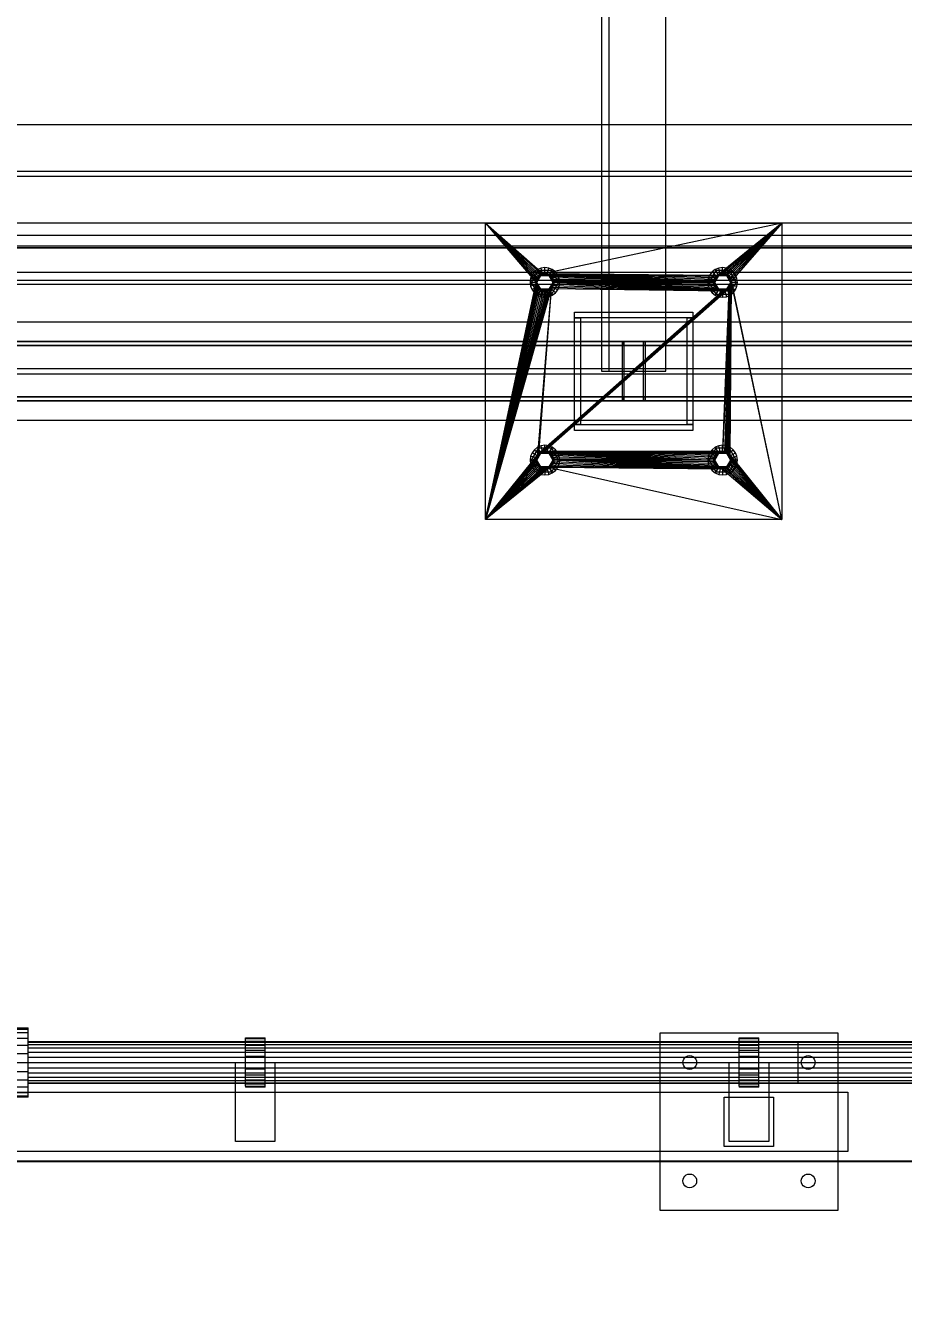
# Model space of a CAD drawing. Header units: millimetres. Extents: x -1970 to 34302, y -65268 to 6837.
# Drawn here: x 14087 to 14976, y -19700 to -18400 of the extents above; entities that cross this region are included whole.
import ezdxf

# ---------------------------------------------------------------- set-up
doc = ezdxf.new("R2010")
doc.units = ezdxf.units.MM
doc.layers.add('COTAS_O', color=1, linetype='Continuous', lineweight=0)
doc.layers.add('superior_mezcladora', color=7, linetype='Continuous', lineweight=0)
doc.dimstyles.new('R19_100', dxfattribs={"dimtxt": 250, "dimasz": 150, "dimexe": 150, "dimexo": 80, "dimgap": 100, "dimtad": 1, "dimtih": 1, "dimtoh": 1, "dimdsep": 46, "dimcen": 0.09, "dimadec": 0, "dimazin": 0, "dimtfac": 1, "dimtdec": 4, "dimtofl": 0, "dimtmove": 0, "dimatfit": 3, "dimfxl": 1, "dimtolj": 1, "dimtzin": 0, "dimarcsym": 0})

# ---------------------------------------------------------------- blocks, each defined once
blk = doc.blocks.new('*D28')
at = {"layer": 'COTAS_O', "color": 0, "lineweight": -2, "transparency": 16777216}
for p, q in [((10569.5, -18730), (10569.5, -19700)), ((16769.5, -18730), (16769.5, -19700)), ((10719.5, -19550), (16619.5, -19550))]:
    blk.add_line(p, q, dxfattribs=at)
at = {"layer": 'COTAS_O', "color": 0, "transparency": 16777216}
for points in [[(10719.5, -19525), (10719.5, -19575), (10569.5, -19550)], [(16619.5, -19525), (16619.5, -19575), (16769.5, -19550)]]:
    blk.add_solid(points, dxfattribs=at)
at = {"layer": 'Defpoints', "color": 0, "transparency": 16777216}
for p in [(10569.5, -18650), (16769.5, -18650), (16769.5, -19550)]:
    blk.add_point(p, dxfattribs=at)

msp = doc.modelspace()

# ---------------------------------------------------------------- linework, layer by layer
at = {"layer": 'superior_mezcladora'}
for p, q in [((14670.362, -17250), (14670.362, -18750)), ((14677.862, -18750), (14677.862, -17250)), ((14735.362, -18750), (14735.362, -17250)), ((10494.529, -18500), (16814.529, -18500)), ((10494.529, -18547.2), (16814.529, -18547.2)), ((16814.529, -18552.8), (10494.529, -18552.8)), ((16814.529, -18600), (10494.529, -18600)), ((14552.862, -18900), (14552.862, -18600)), ((14552.862, -18600), (14603.862, -18660)), ((14552.862, -18600), (14604.035, -18658.244)), ((14552.862, -18600), (14604.547, -18656.556)), ((14552.862, -18600), (14605.379, -18655)), ((14552.862, -18600), (14606.498, -18653.636)), ((14552.862, -18600), (14607.862, -18652.517)), ((14552.862, -18600), (14609.418, -18651.685)), ((14552.862, -18600), (14611.106, -18651.173)), ((14552.862, -18600), (14852.862, -18600)), ((14852.862, -18600), (14611.106, -18651.173)), ((14852.862, -18600), (14612.862, -18651)), ((14852.862, -18600), (14787.862, -18652.517)), ((14852.862, -18600), (14789.418, -18651.685)), ((14852.862, -18600), (14791.106, -18651.173)), ((14852.862, -18600), (14792.862, -18651)), ((14852.862, -18600), (14794.618, -18651.173)), ((14852.862, -18600), (14796.306, -18651.685)), ((14852.862, -18600), (14797.862, -18652.517)), ((14852.862, -18600), (14799.226, -18653.636)), ((14852.862, -18600), (14800.345, -18655)), ((14852.862, -18600), (14801.177, -18656.556)), ((14852.862, -18600), (14801.689, -18658.244)), ((14852.862, -18600), (14852.862, -18900)), ((10569.529, -18612), (16769.529, -18612)), ((10569.529, -18623), (16769.529, -18623)), ((10569.529, -18625), (16769.529, -18625)), ((16169.529, -18625), (10594.529, -18625)), ((16769.529, -18650), (10569.529, -18650)), ((14599.872, -18652.5), (14598.373, -18656.118)), ((14605.937, -18648.006), (14599.012, -18660)), ((14602.255, -18649.393), (14599.872, -18652.5)), ((14605.068, -18655.5), (14599.872, -18652.5)), ((14605.362, -18647.01), (14602.255, -18649.393)), ((14606.498, -18653.636), (14602.255, -18649.393)), ((14605.379, -18655), (14604.547, -18656.556)), ((14604.862, -18660), (14608.862, -18653.072)), ((14605.068, -18655.5), (14606.498, -18653.636)), ((14608.98, -18645.511), (14605.362, -18647.01)), ((14608.362, -18652.206), (14605.362, -18647.01)), ((14606.498, -18653.636), (14605.379, -18655)), ((14605.934, -18656), (14607.205, -18654.343)), ((14619.787, -18648.006), (14605.937, -18648.006)), ((14608.862, -18653.072), (14605.937, -18648.006)), ((14606.498, -18653.636), (14608.362, -18652.206)), ((14607.862, -18652.517), (14606.498, -18653.636)), ((14607.205, -18654.343), (14608.862, -18653.072)), ((14609.418, -18651.685), (14607.862, -18652.517)), ((14608.362, -18652.206), (14610.533, -18651.307)), ((14608.862, -18653.072), (14610.791, -18652.273)), ((14608.862, -18653.072), (14616.862, -18653.072)), ((14612.862, -18645), (14608.98, -18645.511)), ((14610.533, -18651.307), (14608.98, -18645.511)), ((14611.106, -18651.173), (14609.418, -18651.685)), ((14610.533, -18651.307), (14612.862, -18651)), ((14610.791, -18652.273), (14612.862, -18652)), ((14612.862, -18651), (14611.106, -18651.173)), ((14616.744, -18645.511), (14612.862, -18645)), ((14612.862, -18651), (14612.862, -18645)), ((14614.618, -18651.173), (14612.862, -18651)), ((14612.862, -18651), (14784.035, -18658.244)), ((14612.862, -18651), (14784.547, -18656.556)), ((14612.862, -18651), (14785.379, -18655)), ((14612.862, -18651), (14786.498, -18653.636)), ((14612.862, -18651), (14787.862, -18652.517)), ((14612.862, -18651), (14615.191, -18651.307)), ((14612.862, -18652), (14614.932, -18652.273)), ((14616.306, -18651.685), (14614.618, -18651.173)), ((14614.618, -18651.173), (14784.035, -18658.244)), ((14614.932, -18652.273), (14616.862, -18653.072)), ((14615.191, -18651.307), (14616.744, -18645.511)), ((14615.191, -18651.307), (14617.362, -18652.206)), ((14617.862, -18652.517), (14616.306, -18651.685)), ((14616.306, -18651.685), (14784.035, -18658.244)), ((14620.362, -18647.01), (14616.744, -18645.511)), ((14616.862, -18653.072), (14619.787, -18648.006)), ((14616.862, -18653.072), (14618.519, -18654.343)), ((14616.862, -18653.072), (14620.862, -18660)), ((14617.362, -18652.206), (14620.362, -18647.01)), ((14617.362, -18652.206), (14619.226, -18653.636)), ((14619.226, -18653.636), (14617.862, -18652.517)), ((14617.862, -18652.517), (14784.035, -18658.244)), ((14618.519, -18654.343), (14619.79, -18656)), ((14619.226, -18653.636), (14623.468, -18649.393)), ((14620.345, -18655), (14619.226, -18653.636)), ((14619.226, -18653.636), (14784.035, -18658.244)), ((14619.226, -18653.636), (14620.656, -18655.5)), ((14626.712, -18660), (14619.787, -18648.006)), ((14621.177, -18656.556), (14620.345, -18655)), ((14620.345, -18655), (14784.035, -18658.244)), ((14623.468, -18649.393), (14620.362, -18647.01)), ((14620.656, -18655.5), (14625.852, -18652.5)), ((14625.852, -18652.5), (14623.468, -18649.393)), ((14627.351, -18656.118), (14625.852, -18652.5)), ((14779.872, -18652.5), (14778.373, -18656.118)), ((14785.937, -18648.006), (14779.012, -18660)), ((14782.255, -18649.393), (14779.872, -18652.5)), ((14785.068, -18655.5), (14779.872, -18652.5)), ((14785.362, -18647.01), (14782.255, -18649.393)), ((14786.498, -18653.636), (14782.255, -18649.393)), ((14785.379, -18655), (14784.547, -18656.556)), ((14784.862, -18660), (14788.862, -18653.072)), ((14785.068, -18655.5), (14786.498, -18653.636)), ((14788.98, -18645.511), (14785.362, -18647.01)), ((14788.362, -18652.206), (14785.362, -18647.01)), ((14786.498, -18653.636), (14785.379, -18655)), ((14785.934, -18656), (14787.205, -18654.343)), ((14799.787, -18648.006), (14785.937, -18648.006)), ((14788.862, -18653.072), (14785.937, -18648.006)), ((14786.498, -18653.636), (14788.362, -18652.206)), ((14787.862, -18652.517), (14786.498, -18653.636)), ((14787.205, -18654.343), (14788.862, -18653.072)), ((14789.418, -18651.685), (14787.862, -18652.517)), ((14788.362, -18652.206), (14790.533, -18651.307)), ((14788.862, -18653.072), (14790.791, -18652.273)), ((14788.862, -18653.072), (14796.862, -18653.072)), ((14792.862, -18645), (14788.98, -18645.511)), ((14790.533, -18651.307), (14788.98, -18645.511)), ((14791.106, -18651.173), (14789.418, -18651.685)), ((14790.533, -18651.307), (14792.862, -18651)), ((14790.791, -18652.273), (14792.862, -18652)), ((14792.862, -18651), (14791.106, -18651.173)), ((14796.744, -18645.511), (14792.862, -18645)), ((14792.862, -18651), (14792.862, -18645)), ((14794.618, -18651.173), (14792.862, -18651)), ((14792.862, -18651), (14795.191, -18651.307)), ((14792.862, -18652), (14794.932, -18652.273)), ((14796.306, -18651.685), (14794.618, -18651.173)), ((14794.932, -18652.273), (14796.862, -18653.072)), ((14795.191, -18651.307), (14796.744, -18645.511)), ((14795.191, -18651.307), (14797.362, -18652.206)), ((14797.862, -18652.517), (14796.306, -18651.685)), ((14800.362, -18647.01), (14796.744, -18645.511)), ((14796.862, -18653.072), (14799.787, -18648.006)), ((14796.862, -18653.072), (14798.519, -18654.343)), ((14796.862, -18653.072), (14800.862, -18660)), ((14797.362, -18652.206), (14800.362, -18647.01)), ((14797.362, -18652.206), (14799.226, -18653.636)), ((14799.226, -18653.636), (14797.862, -18652.517)), ((14798.519, -18654.343), (14799.79, -18656)), ((14799.226, -18653.636), (14803.468, -18649.393)), ((14800.345, -18655), (14799.226, -18653.636)), ((14799.226, -18653.636), (14800.656, -18655.5)), ((14806.712, -18660), (14799.787, -18648.006)), ((14801.177, -18656.556), (14800.345, -18655)), ((14803.468, -18649.393), (14800.362, -18647.01)), ((14800.656, -18655.5), (14805.852, -18652.5)), ((14805.852, -18652.5), (14803.468, -18649.393)), ((14807.351, -18656.118), (14805.852, -18652.5)), ((16769.529, -18658), (10569.529, -18658)), ((16769.529, -18662), (10569.529, -18662)), ((14552.862, -18900), (14603.862, -18660)), ((14604.035, -18661.756), (14552.862, -18900)), ((14604.547, -18663.444), (14552.862, -18900)), ((14605.379, -18665), (14552.862, -18900)), ((14606.498, -18666.364), (14552.862, -18900)), ((14619.226, -18666.364), (14552.862, -18900)), ((14607.862, -18667.483), (14552.862, -18900)), ((14617.862, -18667.483), (14552.862, -18900)), ((14598.373, -18656.118), (14597.862, -18660)), ((14603.862, -18660), (14597.862, -18660)), ((14597.862, -18660), (14598.373, -18663.882)), ((14604.169, -18657.671), (14598.373, -18656.118)), ((14604.169, -18662.329), (14598.373, -18663.882)), ((14598.373, -18663.882), (14599.872, -18667.5)), ((14604.862, -18660), (14599.012, -18660)), ((14599.012, -18660), (14605.937, -18671.994)), ((14605.068, -18664.5), (14599.872, -18667.5)), ((14599.872, -18667.5), (14602.255, -18670.607)), ((14606.498, -18666.364), (14602.255, -18670.607)), ((14603.862, -18660), (14604.169, -18657.671)), ((14604.035, -18658.244), (14603.862, -18660)), ((14603.862, -18660), (14604.035, -18661.756)), ((14604.169, -18662.329), (14603.862, -18660)), ((14604.547, -18656.556), (14604.035, -18658.244)), ((14604.035, -18661.756), (14604.547, -18663.444)), ((14604.169, -18657.671), (14605.068, -18655.5)), ((14605.068, -18664.5), (14604.169, -18662.329)), ((14604.547, -18663.444), (14605.379, -18665)), ((14604.862, -18660), (14605.134, -18657.929)), ((14605.134, -18662.071), (14604.862, -18660)), ((14608.862, -18666.928), (14604.862, -18660)), ((14606.498, -18666.364), (14605.068, -18664.5)), ((14605.134, -18657.929), (14605.934, -18656)), ((14605.934, -18664), (14605.134, -18662.071)), ((14608.362, -18667.794), (14605.362, -18672.99)), ((14605.379, -18665), (14606.498, -18666.364)), ((14619.226, -18666.364), (14605.379, -18835)), ((14607.205, -18665.657), (14605.934, -18664)), ((14608.862, -18666.928), (14605.937, -18671.994)), ((14606.498, -18666.364), (14607.862, -18667.483)), ((14619.226, -18666.364), (14606.498, -18833.636)), ((14799.226, -18666.364), (14606.498, -18833.636)), ((14608.362, -18667.794), (14606.498, -18666.364)), ((14797.862, -18667.483), (14606.498, -18833.636)), ((14608.862, -18666.928), (14607.205, -18665.657)), ((14799.226, -18666.364), (14607.862, -18832.517)), ((14607.862, -18667.483), (14609.418, -18668.315)), ((14610.533, -18668.693), (14608.362, -18667.794)), ((14610.791, -18667.727), (14608.862, -18666.928)), ((14616.862, -18666.928), (14608.862, -18666.928)), ((14799.226, -18666.364), (14609.418, -18831.685)), ((14612.862, -18668), (14610.791, -18667.727)), ((14799.226, -18666.364), (14611.106, -18831.173)), ((14799.226, -18666.364), (14612.862, -18831)), ((14614.932, -18667.727), (14612.862, -18668)), ((14616.862, -18666.928), (14614.932, -18667.727)), ((14617.362, -18667.794), (14615.191, -18668.693)), ((14616.306, -18668.315), (14617.862, -18667.483)), ((14620.862, -18660), (14616.862, -18666.928)), ((14618.519, -18665.657), (14616.862, -18666.928)), ((14616.862, -18666.928), (14619.787, -18671.994)), ((14619.226, -18666.364), (14617.362, -18667.794)), ((14617.362, -18667.794), (14620.362, -18672.99)), ((14617.862, -18667.483), (14619.226, -18666.364)), ((14619.79, -18664), (14618.519, -18665.657)), ((14620.656, -18664.5), (14619.226, -18666.364)), ((14619.226, -18666.364), (14620.345, -18665)), ((14792.862, -18669), (14619.226, -18666.364)), ((14619.226, -18666.364), (14623.468, -18670.607)), ((14619.787, -18671.994), (14626.712, -18660)), ((14619.79, -18656), (14620.589, -18657.929)), ((14620.589, -18662.071), (14619.79, -18664)), ((14620.345, -18665), (14621.177, -18663.444)), ((14792.862, -18669), (14620.345, -18665)), ((14620.589, -18657.929), (14620.862, -18660)), ((14620.862, -18660), (14620.589, -18662.071)), ((14620.656, -18655.5), (14621.555, -18657.671)), ((14621.555, -18662.329), (14620.656, -18664.5)), ((14620.656, -18664.5), (14625.852, -18667.5)), ((14626.712, -18660), (14620.862, -18660)), ((14621.689, -18658.244), (14621.177, -18656.556)), ((14621.177, -18656.556), (14784.035, -18658.244)), ((14621.177, -18663.444), (14621.689, -18661.756)), ((14792.862, -18669), (14621.177, -18663.444)), ((14621.555, -18657.671), (14627.351, -18656.118)), ((14621.555, -18657.671), (14621.862, -18660)), ((14621.862, -18660), (14621.555, -18662.329)), ((14621.555, -18662.329), (14627.351, -18663.882)), ((14621.862, -18660), (14621.689, -18658.244)), ((14621.689, -18658.244), (14784.035, -18658.244)), ((14621.689, -18661.756), (14621.862, -18660)), ((14792.862, -18669), (14621.689, -18661.756)), ((14621.862, -18660), (14784.035, -18658.244)), ((14783.862, -18660), (14621.862, -18660)), ((14784.035, -18661.756), (14621.862, -18660)), ((14784.547, -18663.444), (14621.862, -18660)), ((14785.379, -18665), (14621.862, -18660)), ((14786.498, -18666.364), (14621.862, -18660)), ((14787.862, -18667.483), (14621.862, -18660)), ((14789.418, -18668.315), (14621.862, -18660)), ((14791.106, -18668.827), (14621.862, -18660)), ((14792.862, -18669), (14621.862, -18660)), ((14627.862, -18660), (14621.862, -18660)), ((14623.468, -18670.607), (14625.852, -18667.5)), ((14625.852, -18667.5), (14627.351, -18663.882)), ((14627.862, -18660), (14627.351, -18656.118)), ((14627.351, -18663.882), (14627.862, -18660)), ((14778.373, -18656.118), (14777.862, -18660)), ((14783.862, -18660), (14777.862, -18660)), ((14777.862, -18660), (14778.373, -18663.882)), ((14784.169, -18657.671), (14778.373, -18656.118)), ((14784.169, -18662.329), (14778.373, -18663.882)), ((14778.373, -18663.882), (14779.872, -18667.5)), ((14784.862, -18660), (14779.012, -18660)), ((14779.012, -18660), (14785.937, -18671.994)), ((14785.068, -18664.5), (14779.872, -18667.5)), ((14779.872, -18667.5), (14782.255, -18670.607)), ((14786.498, -18666.364), (14782.255, -18670.607)), ((14783.862, -18660), (14784.169, -18657.671)), ((14784.035, -18658.244), (14783.862, -18660)), ((14783.862, -18660), (14784.035, -18661.756)), ((14784.169, -18662.329), (14783.862, -18660)), ((14784.547, -18656.556), (14784.035, -18658.244)), ((14784.035, -18661.756), (14784.547, -18663.444)), ((14784.169, -18657.671), (14785.068, -18655.5)), ((14785.068, -18664.5), (14784.169, -18662.329)), ((14784.547, -18663.444), (14785.379, -18665)), ((14784.862, -18660), (14785.134, -18657.929)), ((14785.134, -18662.071), (14784.862, -18660)), ((14788.862, -18666.928), (14784.862, -18660)), ((14786.498, -18666.364), (14785.068, -18664.5)), ((14785.134, -18657.929), (14785.934, -18656)), ((14785.934, -18664), (14785.134, -18662.071)), ((14788.362, -18667.794), (14785.362, -18672.99)), ((14785.379, -18665), (14786.498, -18666.364)), ((14787.205, -18665.657), (14785.934, -18664)), ((14788.862, -18666.928), (14785.937, -18671.994)), ((14786.498, -18666.364), (14787.862, -18667.483)), ((14788.362, -18667.794), (14786.498, -18666.364)), ((14788.862, -18666.928), (14787.205, -18665.657)), ((14787.862, -18667.483), (14789.418, -18668.315)), ((14790.533, -18668.693), (14788.362, -18667.794)), ((14790.791, -18667.727), (14788.862, -18666.928)), ((14796.862, -18666.928), (14788.862, -18666.928)), ((14792.862, -18668), (14790.791, -18667.727)), ((14801.862, -18660), (14792.862, -18831)), ((14801.689, -18661.756), (14792.862, -18831)), ((14801.177, -18663.444), (14792.862, -18831)), ((14800.345, -18665), (14792.862, -18831)), ((14799.226, -18666.364), (14792.862, -18831)), ((14794.932, -18667.727), (14792.862, -18668)), ((14801.862, -18660), (14794.618, -18831.173)), ((14796.862, -18666.928), (14794.932, -18667.727)), ((14797.362, -18667.794), (14795.191, -18668.693)), ((14796.306, -18831.685), (14801.862, -18660)), ((14796.306, -18668.315), (14797.862, -18667.483)), ((14800.862, -18660), (14796.862, -18666.928)), ((14798.519, -18665.657), (14796.862, -18666.928)), ((14796.862, -18666.928), (14799.787, -18671.994)), ((14799.226, -18666.364), (14797.362, -18667.794)), ((14797.362, -18667.794), (14800.362, -18672.99)), ((14797.862, -18832.517), (14801.862, -18660)), ((14797.862, -18667.483), (14799.226, -18666.364)), ((14799.79, -18664), (14798.519, -18665.657)), ((14799.226, -18833.636), (14801.862, -18660)), ((14800.656, -18664.5), (14799.226, -18666.364)), ((14799.226, -18666.364), (14800.345, -18665)), ((14799.226, -18666.364), (14803.468, -18670.607)), ((14799.787, -18671.994), (14806.712, -18660)), ((14799.79, -18656), (14800.589, -18657.929)), ((14800.589, -18662.071), (14799.79, -18664)), ((14800.345, -18835), (14801.862, -18660)), ((14800.345, -18665), (14801.177, -18663.444)), ((14800.589, -18657.929), (14800.862, -18660)), ((14800.862, -18660), (14800.589, -18662.071)), ((14800.656, -18655.5), (14801.555, -18657.671)), ((14801.555, -18662.329), (14800.656, -18664.5)), ((14800.656, -18664.5), (14805.852, -18667.5)), ((14806.712, -18660), (14800.862, -18660)), ((14801.689, -18658.244), (14801.177, -18656.556)), ((14801.177, -18663.444), (14801.689, -18661.756)), ((14801.555, -18657.671), (14807.351, -18656.118)), ((14801.555, -18657.671), (14801.862, -18660)), ((14801.862, -18660), (14801.555, -18662.329)), ((14801.555, -18662.329), (14807.351, -18663.882)), ((14852.862, -18900), (14801.689, -18658.244)), ((14801.862, -18660), (14801.689, -18658.244)), ((14801.689, -18661.756), (14801.862, -18660)), ((14852.862, -18900), (14801.862, -18660)), ((14807.862, -18660), (14801.862, -18660)), ((14803.468, -18670.607), (14805.852, -18667.5)), ((14805.852, -18667.5), (14807.351, -18663.882)), ((14807.862, -18660), (14807.351, -18656.118)), ((14807.351, -18663.882), (14807.862, -18660)), ((14609.418, -18668.315), (14552.862, -18900)), ((14616.306, -18668.315), (14552.862, -18900)), ((14611.106, -18668.827), (14552.862, -18900)), ((14614.618, -18668.827), (14552.862, -18900)), ((14612.862, -18669), (14552.862, -18900)), ((14602.255, -18670.607), (14605.362, -18672.99)), ((14605.362, -18672.99), (14608.98, -18674.489)), ((14605.937, -18671.994), (14619.787, -18671.994)), ((14796.306, -18668.315), (14606.498, -18833.636)), ((14794.618, -18668.827), (14606.498, -18833.636)), ((14792.862, -18669), (14606.498, -18833.636)), ((14610.533, -18668.693), (14608.98, -18674.489)), ((14608.98, -18674.489), (14612.862, -18675)), ((14609.418, -18668.315), (14611.106, -18668.827)), ((14612.862, -18669), (14610.533, -18668.693)), ((14611.106, -18668.827), (14612.862, -18669)), ((14615.191, -18668.693), (14612.862, -18669)), ((14612.862, -18669), (14614.618, -18668.827)), ((14612.862, -18669), (14612.862, -18675)), ((14612.862, -18675), (14616.744, -18674.489)), ((14614.618, -18668.827), (14616.306, -18668.315)), ((14615.191, -18668.693), (14616.744, -18674.489)), ((14616.744, -18674.489), (14620.362, -18672.99)), ((14620.362, -18672.99), (14623.468, -18670.607)), ((14782.255, -18670.607), (14785.362, -18672.99)), ((14785.362, -18672.99), (14788.98, -18674.489)), ((14785.937, -18671.994), (14799.787, -18671.994)), ((14790.533, -18668.693), (14788.98, -18674.489)), ((14788.98, -18674.489), (14792.862, -18675)), ((14789.418, -18668.315), (14791.106, -18668.827)), ((14792.862, -18669), (14790.533, -18668.693)), ((14791.106, -18668.827), (14792.862, -18669)), ((14795.191, -18668.693), (14792.862, -18669)), ((14792.862, -18669), (14794.618, -18668.827)), ((14792.862, -18669), (14792.862, -18675)), ((14792.862, -18675), (14796.744, -18674.489)), ((14794.618, -18668.827), (14796.306, -18668.315)), ((14795.191, -18668.693), (14796.744, -18674.489)), ((14796.744, -18674.489), (14800.362, -18672.99)), ((14800.362, -18672.99), (14803.468, -18670.607)), ((14642.862, -18696), (14642.862, -18690)), ((14642.862, -18690), (14762.862, -18690)), ((14762.862, -18690), (14762.862, -18696)), ((10569.529, -18700), (16769.529, -18700)), ((14762.862, -18696), (14642.862, -18696)), ((14642.862, -18804), (14642.862, -18696)), ((14642.862, -18696), (14648.862, -18696)), ((14648.862, -18696), (14648.862, -18804)), ((14756.862, -18804), (14756.862, -18696)), ((14756.862, -18696), (14762.862, -18696)), ((14762.862, -18696), (14762.862, -18804)), ((14691.451, -18720), (12624.784, -18720)), ((12626.305, -18720), (14692.972, -18720)), ((14712.752, -18720), (12646.085, -18720)), ((12647.606, -18720), (14714.273, -18720)), ((14691.451, -18780), (14691.451, -18720)), ((14691.451, -18720), (14692.972, -18720)), ((16758.117, -18720), (14691.451, -18720)), ((14692.972, -18720), (14692.972, -18780)), ((14692.972, -18724), (14692.972, -18720)), ((14692.972, -18720), (14712.752, -18720)), ((14692.972, -18720), (16759.639, -18720)), ((14712.752, -18780), (14712.752, -18720)), ((14712.752, -18720), (14714.273, -18720)), ((14712.752, -18720), (14712.752, -18724)), ((16779.418, -18720), (14712.752, -18720)), ((14714.273, -18720), (14714.273, -18780)), ((14714.273, -18720), (16780.94, -18720)), ((12626.305, -18724), (14692.972, -18724)), ((14712.752, -18724), (12646.085, -18724)), ((14712.752, -18724), (14692.972, -18724)), ((14692.972, -18724), (16759.639, -18724)), ((16779.418, -18724), (14712.752, -18724)), ((10569.529, -18747.2), (16769.529, -18747.2)), ((16769.529, -18752.8), (10569.529, -18752.8)), ((14670.362, -18750), (14735.362, -18750)), ((14670.362, -18750), (14677.862, -18750)), ((12624.784, -18780), (14691.451, -18780)), ((14692.972, -18776), (12626.305, -18776)), ((14692.972, -18780), (12626.305, -18780)), ((12646.085, -18776), (14712.752, -18776)), ((12646.085, -18780), (14712.752, -18780)), ((14714.273, -18780), (12647.606, -18780)), ((14692.972, -18780), (14691.451, -18780)), ((14691.451, -18780), (16758.117, -18780)), ((14692.972, -18780), (14692.972, -18776)), ((14692.972, -18776), (14712.752, -18776)), ((16759.639, -18776), (14692.972, -18776)), ((14712.752, -18780), (14692.972, -18780)), ((16759.639, -18780), (14692.972, -18780)), ((14712.752, -18776), (14712.752, -18780)), ((14712.752, -18776), (16779.418, -18776)), ((14714.273, -18780), (14712.752, -18780)), ((14712.752, -18780), (16779.418, -18780)), ((16780.94, -18780), (14714.273, -18780)), ((16769.529, -18800), (10569.529, -18800)), ((14642.862, -18810), (14642.862, -18804)), ((14642.862, -18804), (14762.862, -18804)), ((14648.862, -18804), (14642.862, -18804)), ((14762.862, -18810), (14642.862, -18810)), ((14762.862, -18804), (14756.862, -18804)), ((14762.862, -18804), (14762.862, -18810)), ((14552.862, -18900), (14605.379, -18835)), ((14552.862, -18900), (14604.547, -18836.556)), ((14598.373, -18836.118), (14597.862, -18840)), ((14599.872, -18832.5), (14598.373, -18836.118)), ((14604.169, -18837.671), (14598.373, -18836.118)), ((14605.937, -18828.006), (14599.012, -18840)), ((14602.255, -18829.393), (14599.872, -18832.5)), ((14605.068, -18835.5), (14599.872, -18832.5)), ((14605.362, -18827.01), (14602.255, -18829.393)), ((14606.498, -18833.636), (14602.255, -18829.393)), ((14604.547, -18836.556), (14604.035, -18838.244)), ((14604.169, -18837.671), (14605.068, -18835.5)), ((14605.379, -18835), (14604.547, -18836.556)), ((14604.862, -18840), (14608.862, -18833.072)), ((14605.068, -18835.5), (14606.498, -18833.636)), ((14605.134, -18837.929), (14605.934, -18836)), ((14608.98, -18825.511), (14605.362, -18827.01)), ((14608.362, -18832.206), (14605.362, -18827.01)), ((14606.498, -18833.636), (14605.379, -18835)), ((14605.934, -18836), (14607.205, -18834.343)), ((14619.787, -18828.006), (14605.937, -18828.006)), ((14608.862, -18833.072), (14605.937, -18828.006)), ((14606.498, -18833.636), (14608.362, -18832.206)), ((14607.862, -18832.517), (14606.498, -18833.636)), ((14607.205, -18834.343), (14608.862, -18833.072)), ((14609.418, -18831.685), (14607.862, -18832.517)), ((14608.362, -18832.206), (14610.533, -18831.307)), ((14608.862, -18833.072), (14610.791, -18832.273)), ((14608.862, -18833.072), (14616.862, -18833.072)), ((14612.862, -18825), (14608.98, -18825.511)), ((14610.533, -18831.307), (14608.98, -18825.511)), ((14611.106, -18831.173), (14609.418, -18831.685)), ((14610.533, -18831.307), (14612.862, -18831)), ((14610.791, -18832.273), (14612.862, -18832)), ((14612.862, -18831), (14611.106, -18831.173)), ((14616.744, -18825.511), (14612.862, -18825)), ((14612.862, -18831), (14612.862, -18825)), ((14614.618, -18831.173), (14612.862, -18831)), ((14612.862, -18831), (14783.862, -18840)), ((14612.862, -18831), (14784.035, -18838.244)), ((14612.862, -18831), (14784.547, -18836.556)), ((14612.862, -18831), (14785.379, -18835)), ((14612.862, -18831), (14786.498, -18833.636)), ((14612.862, -18831), (14787.862, -18832.517)), ((14612.862, -18831), (14789.418, -18831.685)), ((14612.862, -18831), (14791.106, -18831.173)), ((14612.862, -18831), (14792.862, -18831)), ((14612.862, -18831), (14615.191, -18831.307)), ((14612.862, -18832), (14614.932, -18832.273)), ((14616.306, -18831.685), (14614.618, -18831.173)), ((14614.618, -18831.173), (14783.862, -18840)), ((14614.932, -18832.273), (14616.862, -18833.072)), ((14615.191, -18831.307), (14616.744, -18825.511)), ((14615.191, -18831.307), (14617.362, -18832.206)), ((14617.862, -18832.517), (14616.306, -18831.685)), ((14616.306, -18831.685), (14783.862, -18840)), ((14620.362, -18827.01), (14616.744, -18825.511)), ((14616.862, -18833.072), (14619.787, -18828.006)), ((14616.862, -18833.072), (14618.519, -18834.343)), ((14616.862, -18833.072), (14620.862, -18840)), ((14617.362, -18832.206), (14620.362, -18827.01)), ((14617.362, -18832.206), (14619.226, -18833.636)), ((14619.226, -18833.636), (14617.862, -18832.517)), ((14617.862, -18832.517), (14783.862, -18840)), ((14618.519, -18834.343), (14619.79, -18836)), ((14619.226, -18833.636), (14623.468, -18829.393)), ((14620.345, -18835), (14619.226, -18833.636)), ((14619.226, -18833.636), (14783.862, -18840)), ((14619.226, -18833.636), (14620.656, -18835.5)), ((14626.712, -18840), (14619.787, -18828.006)), ((14619.79, -18836), (14620.589, -18837.929)), ((14621.177, -18836.556), (14620.345, -18835)), ((14620.345, -18835), (14783.862, -18840)), ((14623.468, -18829.393), (14620.362, -18827.01)), ((14620.656, -18835.5), (14625.852, -18832.5)), ((14620.656, -18835.5), (14621.555, -18837.671)), ((14621.689, -18838.244), (14621.177, -18836.556)), ((14621.177, -18836.556), (14783.862, -18840)), ((14621.555, -18837.671), (14627.351, -18836.118)), ((14625.852, -18832.5), (14623.468, -18829.393)), ((14627.351, -18836.118), (14625.852, -18832.5)), ((14627.862, -18840), (14627.351, -18836.118)), ((14778.373, -18836.118), (14777.862, -18840)), ((14779.872, -18832.5), (14778.373, -18836.118)), ((14784.169, -18837.671), (14778.373, -18836.118)), ((14785.937, -18828.006), (14779.012, -18840)), ((14782.255, -18829.393), (14779.872, -18832.5)), ((14785.068, -18835.5), (14779.872, -18832.5)), ((14785.362, -18827.01), (14782.255, -18829.393)), ((14786.498, -18833.636), (14782.255, -18829.393)), ((14784.547, -18836.556), (14784.035, -18838.244)), ((14784.169, -18837.671), (14785.068, -18835.5)), ((14785.379, -18835), (14784.547, -18836.556)), ((14784.862, -18840), (14788.862, -18833.072)), ((14785.068, -18835.5), (14786.498, -18833.636)), ((14785.134, -18837.929), (14785.934, -18836)), ((14788.98, -18825.511), (14785.362, -18827.01)), ((14788.362, -18832.206), (14785.362, -18827.01)), ((14786.498, -18833.636), (14785.379, -18835)), ((14785.934, -18836), (14787.205, -18834.343)), ((14799.787, -18828.006), (14785.937, -18828.006)), ((14788.862, -18833.072), (14785.937, -18828.006)), ((14786.498, -18833.636), (14788.362, -18832.206)), ((14787.862, -18832.517), (14786.498, -18833.636)), ((14787.205, -18834.343), (14788.862, -18833.072)), ((14789.418, -18831.685), (14787.862, -18832.517)), ((14788.362, -18832.206), (14790.533, -18831.307)), ((14788.862, -18833.072), (14790.791, -18832.273)), ((14788.862, -18833.072), (14796.862, -18833.072)), ((14792.862, -18825), (14788.98, -18825.511)), ((14790.533, -18831.307), (14788.98, -18825.511)), ((14791.106, -18831.173), (14789.418, -18831.685)), ((14790.533, -18831.307), (14792.862, -18831)), ((14790.791, -18832.273), (14792.862, -18832)), ((14792.862, -18831), (14791.106, -18831.173)), ((14796.744, -18825.511), (14792.862, -18825)), ((14792.862, -18831), (14792.862, -18825)), ((14794.618, -18831.173), (14792.862, -18831)), ((14792.862, -18831), (14795.191, -18831.307)), ((14792.862, -18832), (14794.932, -18832.273)), ((14796.306, -18831.685), (14794.618, -18831.173)), ((14794.932, -18832.273), (14796.862, -18833.072)), ((14795.191, -18831.307), (14796.744, -18825.511)), ((14795.191, -18831.307), (14797.362, -18832.206)), ((14797.862, -18832.517), (14796.306, -18831.685)), ((14800.362, -18827.01), (14796.744, -18825.511)), ((14796.862, -18833.072), (14799.787, -18828.006)), ((14796.862, -18833.072), (14798.519, -18834.343)), ((14796.862, -18833.072), (14800.862, -18840)), ((14797.362, -18832.206), (14800.362, -18827.01)), ((14797.362, -18832.206), (14799.226, -18833.636)), ((14799.226, -18833.636), (14797.862, -18832.517)), ((14798.519, -18834.343), (14799.79, -18836)), ((14799.226, -18833.636), (14803.468, -18829.393)), ((14800.345, -18835), (14799.226, -18833.636)), ((14799.226, -18833.636), (14800.656, -18835.5)), ((14806.712, -18840), (14799.787, -18828.006)), ((14799.79, -18836), (14800.589, -18837.929)), ((14801.177, -18836.556), (14800.345, -18835)), ((14800.345, -18835), (14852.862, -18900)), ((14803.468, -18829.393), (14800.362, -18827.01)), ((14800.656, -18835.5), (14805.852, -18832.5)), ((14800.656, -18835.5), (14801.555, -18837.671)), ((14801.689, -18838.244), (14801.177, -18836.556)), ((14801.177, -18836.556), (14852.862, -18900)), ((14801.555, -18837.671), (14807.351, -18836.118)), ((14805.852, -18832.5), (14803.468, -18829.393)), ((14807.351, -18836.118), (14805.852, -18832.5)), ((14807.862, -18840), (14807.351, -18836.118)), ((14552.862, -18900), (14604.035, -18838.244)), ((14603.862, -18840), (14552.862, -18900)), ((14604.035, -18841.756), (14552.862, -18900)), ((14604.547, -18843.444), (14552.862, -18900)), ((14605.379, -18845), (14552.862, -18900)), ((14606.498, -18846.364), (14552.862, -18900)), ((14607.862, -18847.483), (14552.862, -18900)), ((14617.862, -18847.483), (14552.862, -18900)), ((14609.418, -18848.315), (14552.862, -18900)), ((14616.306, -18848.315), (14552.862, -18900)), ((14611.106, -18848.827), (14552.862, -18900)), ((14614.618, -18848.827), (14552.862, -18900)), ((14612.862, -18849), (14552.862, -18900)), ((14603.862, -18840), (14597.862, -18840)), ((14597.862, -18840), (14598.373, -18843.882)), ((14604.169, -18842.329), (14598.373, -18843.882)), ((14598.373, -18843.882), (14599.872, -18847.5)), ((14604.862, -18840), (14599.012, -18840)), ((14599.012, -18840), (14605.937, -18851.994)), ((14605.068, -18844.5), (14599.872, -18847.5)), ((14599.872, -18847.5), (14602.255, -18850.607)), ((14606.498, -18846.364), (14602.255, -18850.607)), ((14603.862, -18840), (14604.169, -18837.671)), ((14604.035, -18838.244), (14603.862, -18840)), ((14603.862, -18840), (14604.035, -18841.756)), ((14604.169, -18842.329), (14603.862, -18840)), ((14604.035, -18841.756), (14604.547, -18843.444)), ((14605.068, -18844.5), (14604.169, -18842.329)), ((14604.547, -18843.444), (14605.379, -18845)), ((14604.862, -18840), (14605.134, -18837.929)), ((14605.134, -18842.071), (14604.862, -18840)), ((14608.862, -18846.928), (14604.862, -18840)), ((14606.498, -18846.364), (14605.068, -18844.5)), ((14605.934, -18844), (14605.134, -18842.071)), ((14608.362, -18847.794), (14605.362, -18852.99)), ((14605.379, -18845), (14606.498, -18846.364)), ((14607.205, -18845.657), (14605.934, -18844)), ((14608.862, -18846.928), (14605.937, -18851.994)), ((14606.498, -18846.364), (14607.862, -18847.483)), ((14608.362, -18847.794), (14606.498, -18846.364)), ((14608.862, -18846.928), (14607.205, -18845.657)), ((14607.862, -18847.483), (14609.418, -18848.315)), ((14610.533, -18848.693), (14608.362, -18847.794)), ((14610.791, -18847.727), (14608.862, -18846.928)), ((14616.862, -18846.928), (14608.862, -18846.928)), ((14610.533, -18848.693), (14608.98, -18854.489)), ((14609.418, -18848.315), (14611.106, -18848.827)), ((14612.862, -18849), (14610.533, -18848.693)), ((14612.862, -18848), (14610.791, -18847.727)), ((14611.106, -18848.827), (14612.862, -18849)), ((14614.932, -18847.727), (14612.862, -18848)), ((14615.191, -18848.693), (14612.862, -18849)), ((14612.862, -18849), (14614.618, -18848.827)), ((14612.862, -18849), (14612.862, -18855)), ((14614.618, -18848.827), (14616.306, -18848.315)), ((14616.862, -18846.928), (14614.932, -18847.727)), ((14617.362, -18847.794), (14615.191, -18848.693)), ((14615.191, -18848.693), (14616.744, -18854.489)), ((14616.306, -18848.315), (14617.862, -18847.483)), ((14620.862, -18840), (14616.862, -18846.928)), ((14618.519, -18845.657), (14616.862, -18846.928)), ((14616.862, -18846.928), (14619.787, -18851.994)), ((14619.226, -18846.364), (14617.362, -18847.794)), ((14617.362, -18847.794), (14620.362, -18852.99)), ((14617.862, -18847.483), (14619.226, -18846.364)), ((14617.862, -18847.483), (14852.862, -18900)), ((14792.862, -18849), (14617.862, -18847.483)), ((14619.79, -18844), (14618.519, -18845.657)), ((14620.656, -18844.5), (14619.226, -18846.364)), ((14619.226, -18846.364), (14620.345, -18845)), ((14792.862, -18849), (14619.226, -18846.364)), ((14619.226, -18846.364), (14623.468, -18850.607)), ((14619.787, -18851.994), (14626.712, -18840)), ((14620.589, -18842.071), (14619.79, -18844)), ((14620.345, -18845), (14621.177, -18843.444)), ((14792.862, -18849), (14620.345, -18845)), ((14620.589, -18837.929), (14620.862, -18840)), ((14620.862, -18840), (14620.589, -18842.071)), ((14621.555, -18842.329), (14620.656, -18844.5)), ((14620.656, -18844.5), (14625.852, -18847.5)), ((14626.712, -18840), (14620.862, -18840)), ((14621.177, -18843.444), (14621.689, -18841.756)), ((14792.862, -18849), (14621.177, -18843.444)), ((14621.555, -18837.671), (14621.862, -18840)), ((14621.862, -18840), (14621.555, -18842.329)), ((14621.555, -18842.329), (14627.351, -18843.882)), ((14621.862, -18840), (14621.689, -18838.244)), ((14621.689, -18838.244), (14783.862, -18840)), ((14621.689, -18841.756), (14621.862, -18840)), ((14792.862, -18849), (14621.689, -18841.756)), ((14783.862, -18840), (14621.862, -18840)), ((14784.035, -18841.756), (14621.862, -18840)), ((14784.547, -18843.444), (14621.862, -18840)), ((14785.379, -18845), (14621.862, -18840)), ((14786.498, -18846.364), (14621.862, -18840)), ((14787.862, -18847.483), (14621.862, -18840)), ((14789.418, -18848.315), (14621.862, -18840)), ((14791.106, -18848.827), (14621.862, -18840)), ((14792.862, -18849), (14621.862, -18840)), ((14627.862, -18840), (14621.862, -18840)), ((14623.468, -18850.607), (14625.852, -18847.5)), ((14625.852, -18847.5), (14627.351, -18843.882)), ((14627.351, -18843.882), (14627.862, -18840)), ((14783.862, -18840), (14777.862, -18840)), ((14777.862, -18840), (14778.373, -18843.882)), ((14784.169, -18842.329), (14778.373, -18843.882)), ((14778.373, -18843.882), (14779.872, -18847.5)), ((14784.862, -18840), (14779.012, -18840)), ((14779.012, -18840), (14785.937, -18851.994)), ((14785.068, -18844.5), (14779.872, -18847.5)), ((14779.872, -18847.5), (14782.255, -18850.607)), ((14786.498, -18846.364), (14782.255, -18850.607)), ((14783.862, -18840), (14784.169, -18837.671)), ((14784.035, -18838.244), (14783.862, -18840)), ((14783.862, -18840), (14784.035, -18841.756)), ((14784.169, -18842.329), (14783.862, -18840)), ((14784.035, -18841.756), (14784.547, -18843.444)), ((14785.068, -18844.5), (14784.169, -18842.329)), ((14784.547, -18843.444), (14785.379, -18845)), ((14784.862, -18840), (14785.134, -18837.929)), ((14785.134, -18842.071), (14784.862, -18840)), ((14788.862, -18846.928), (14784.862, -18840)), ((14786.498, -18846.364), (14785.068, -18844.5)), ((14785.934, -18844), (14785.134, -18842.071)), ((14788.362, -18847.794), (14785.362, -18852.99)), ((14785.379, -18845), (14786.498, -18846.364)), ((14787.205, -18845.657), (14785.934, -18844)), ((14788.862, -18846.928), (14785.937, -18851.994)), ((14786.498, -18846.364), (14787.862, -18847.483)), ((14788.362, -18847.794), (14786.498, -18846.364)), ((14788.862, -18846.928), (14787.205, -18845.657)), ((14787.862, -18847.483), (14789.418, -18848.315)), ((14790.533, -18848.693), (14788.362, -18847.794)), ((14790.791, -18847.727), (14788.862, -18846.928)), ((14796.862, -18846.928), (14788.862, -18846.928)), ((14790.533, -18848.693), (14788.98, -18854.489)), ((14789.418, -18848.315), (14791.106, -18848.827)), ((14792.862, -18849), (14790.533, -18848.693)), ((14792.862, -18848), (14790.791, -18847.727)), ((14791.106, -18848.827), (14792.862, -18849)), ((14794.932, -18847.727), (14792.862, -18848)), ((14795.191, -18848.693), (14792.862, -18849)), ((14792.862, -18849), (14794.618, -18848.827)), ((14792.862, -18849), (14852.862, -18900)), ((14792.862, -18849), (14792.862, -18855)), ((14794.618, -18848.827), (14796.306, -18848.315)), ((14794.618, -18848.827), (14852.862, -18900)), ((14796.862, -18846.928), (14794.932, -18847.727)), ((14797.362, -18847.794), (14795.191, -18848.693)), ((14795.191, -18848.693), (14796.744, -18854.489)), ((14796.306, -18848.315), (14797.862, -18847.483)), ((14796.306, -18848.315), (14852.862, -18900)), ((14800.862, -18840), (14796.862, -18846.928)), ((14798.519, -18845.657), (14796.862, -18846.928)), ((14796.862, -18846.928), (14799.787, -18851.994)), ((14799.226, -18846.364), (14797.362, -18847.794)), ((14797.362, -18847.794), (14800.362, -18852.99)), ((14797.862, -18847.483), (14799.226, -18846.364)), ((14797.862, -18847.483), (14852.862, -18900)), ((14799.79, -18844), (14798.519, -18845.657)), ((14800.656, -18844.5), (14799.226, -18846.364)), ((14799.226, -18846.364), (14800.345, -18845)), ((14799.226, -18846.364), (14852.862, -18900)), ((14799.226, -18846.364), (14803.468, -18850.607)), ((14799.787, -18851.994), (14806.712, -18840)), ((14800.589, -18842.071), (14799.79, -18844)), ((14800.345, -18845), (14801.177, -18843.444)), ((14800.345, -18845), (14852.862, -18900)), ((14800.589, -18837.929), (14800.862, -18840)), ((14800.862, -18840), (14800.589, -18842.071)), ((14801.555, -18842.329), (14800.656, -18844.5)), ((14800.656, -18844.5), (14805.852, -18847.5)), ((14806.712, -18840), (14800.862, -18840)), ((14801.177, -18843.444), (14801.689, -18841.756)), ((14801.177, -18843.444), (14852.862, -18900)), ((14801.555, -18837.671), (14801.862, -18840)), ((14801.862, -18840), (14801.555, -18842.329)), ((14801.555, -18842.329), (14807.351, -18843.882)), ((14801.862, -18840), (14801.689, -18838.244)), ((14801.689, -18838.244), (14852.862, -18900)), ((14801.689, -18841.756), (14801.862, -18840)), ((14801.689, -18841.756), (14852.862, -18900)), ((14801.862, -18840), (14852.862, -18900)), ((14807.862, -18840), (14801.862, -18840)), ((14803.468, -18850.607), (14805.852, -18847.5)), ((14805.852, -18847.5), (14807.351, -18843.882)), ((14807.351, -18843.882), (14807.862, -18840)), ((14602.255, -18850.607), (14605.362, -18852.99)), ((14605.362, -18852.99), (14608.98, -18854.489)), ((14605.937, -18851.994), (14619.787, -18851.994)), ((14608.98, -18854.489), (14612.862, -18855)), ((14612.862, -18855), (14616.744, -18854.489)), ((14616.744, -18854.489), (14620.362, -18852.99)), ((14620.362, -18852.99), (14623.468, -18850.607)), ((14782.255, -18850.607), (14785.362, -18852.99)), ((14785.362, -18852.99), (14788.98, -18854.489)), ((14785.937, -18851.994), (14799.787, -18851.994)), ((14788.98, -18854.489), (14792.862, -18855)), ((14792.862, -18855), (14796.744, -18854.489)), ((14796.744, -18854.489), (14800.362, -18852.99)), ((14800.362, -18852.99), (14803.468, -18850.607)), ((14852.862, -18900), (14552.862, -18900)), ((13969.529, -19415), (14089.529, -19415)), ((13969.529, -19416.193), (14089.529, -19416.193)), ((13969.529, -19419.689), (14089.529, -19419.689)), ((14089.529, -19416.193), (14089.529, -19415)), ((14089.529, -19419.689), (14089.529, -19416.193)), ((14089.529, -19425.251), (14089.529, -19419.689)), ((14729.529, -19600), (14729.529, -19420)), ((14729.529, -19420), (14909.529, -19420)), ((14909.529, -19420), (14909.529, -19600)), ((13969.529, -19425.251), (14089.529, -19425.251)), ((13969.529, -19432.5), (14089.529, -19432.5)), ((14089.529, -19432.5), (14089.529, -19425.251)), ((14089.529, -19429.522), (14089.529, -19428.8)), ((14089.529, -19428.8), (14869.529, -19428.8)), ((14089.529, -19431.64), (14089.529, -19429.522)), ((14089.529, -19429.522), (14869.529, -19429.522)), ((14089.529, -19435.009), (14089.529, -19431.64)), ((14089.529, -19431.64), (14869.529, -19431.64)), ((14089.529, -19440.941), (14089.529, -19432.5)), ((14309.529, -19425.852), (14309.529, -19425)), ((14309.529, -19425), (14329.529, -19425)), ((14309.529, -19428.349), (14309.529, -19425.852)), ((14309.529, -19425.852), (14329.529, -19425.852)), ((14309.529, -19432.322), (14309.529, -19428.349)), ((14309.529, -19428.349), (14329.529, -19428.349)), ((14309.529, -19437.5), (14309.529, -19432.322)), ((14309.529, -19432.322), (14329.529, -19432.322)), ((14329.529, -19425.852), (14329.529, -19425)), ((14329.529, -19428.349), (14329.529, -19425.852)), ((14329.529, -19432.322), (14329.529, -19428.349)), ((14329.529, -19437.5), (14329.529, -19432.322)), ((14809.529, -19425.852), (14809.529, -19425)), ((14809.529, -19425), (14829.529, -19425)), ((14809.529, -19428.349), (14809.529, -19425.852)), ((14809.529, -19425.852), (14829.529, -19425.852)), ((14809.529, -19432.322), (14809.529, -19428.349)), ((14809.529, -19428.349), (14829.529, -19428.349)), ((14809.529, -19437.5), (14809.529, -19432.322)), ((14809.529, -19432.322), (14829.529, -19432.322)), ((14829.529, -19425.852), (14829.529, -19425)), ((14829.529, -19428.349), (14829.529, -19425.852)), ((14829.529, -19432.322), (14829.529, -19428.349)), ((14829.529, -19437.5), (14829.529, -19432.322)), ((14869.529, -19429.522), (14869.529, -19428.8)), ((14869.529, -19428.8), (15419.529, -19428.8)), ((14869.529, -19431.64), (14869.529, -19429.522)), ((14869.529, -19429.522), (15419.529, -19429.522)), ((14869.529, -19435.009), (14869.529, -19431.64)), ((14869.529, -19431.64), (15419.529, -19431.64)), ((13969.529, -19440.941), (14089.529, -19440.941)), ((14089.529, -19439.4), (14089.529, -19435.009)), ((14089.529, -19435.009), (14869.529, -19435.009)), ((14089.529, -19444.513), (14089.529, -19439.4)), ((14089.529, -19439.4), (14869.529, -19439.4)), ((14089.529, -19450), (14089.529, -19440.941)), ((14089.529, -19450), (14089.529, -19444.513)), ((14089.529, -19444.513), (14869.529, -19444.513)), ((14309.529, -19443.53), (14309.529, -19437.5)), ((14309.529, -19437.5), (14329.529, -19437.5)), ((14309.529, -19450), (14309.529, -19443.53)), ((14309.529, -19443.53), (14329.529, -19443.53)), ((14329.529, -19443.53), (14329.529, -19437.5)), ((14329.529, -19450), (14329.529, -19443.53)), ((14752.767, -19448.188), (14753.466, -19446.5)), ((14753.466, -19446.5), (14754.579, -19445.05)), ((14754.579, -19445.05), (14756.029, -19443.938)), ((14756.029, -19443.938), (14757.717, -19443.239)), ((14757.717, -19443.239), (14759.529, -19443)), ((14759.529, -19443), (14761.34, -19443.239)), ((14761.34, -19443.239), (14763.029, -19443.938)), ((14763.029, -19443.938), (14764.478, -19445.05)), ((14764.478, -19445.05), (14765.591, -19446.5)), ((14765.591, -19446.5), (14766.29, -19448.188)), ((14809.529, -19443.53), (14809.529, -19437.5)), ((14809.529, -19437.5), (14829.529, -19437.5)), ((14809.529, -19450), (14809.529, -19443.53)), ((14809.529, -19443.53), (14829.529, -19443.53)), ((14829.529, -19443.53), (14829.529, -19437.5)), ((14829.529, -19450), (14829.529, -19443.53)), ((14869.529, -19439.4), (14869.529, -19435.009)), ((14869.529, -19435.009), (15419.529, -19435.009)), ((14869.529, -19444.513), (14869.529, -19439.4)), ((14869.529, -19439.4), (15419.529, -19439.4)), ((14869.529, -19450), (14869.529, -19444.513)), ((14869.529, -19444.513), (15419.529, -19444.513)), ((14872.767, -19448.188), (14873.466, -19446.5)), ((14873.466, -19446.5), (14874.579, -19445.05)), ((14874.579, -19445.05), (14876.029, -19443.938)), ((14876.029, -19443.938), (14877.717, -19443.239)), ((14877.717, -19443.239), (14879.529, -19443)), ((14879.529, -19443), (14881.34, -19443.239)), ((14881.34, -19443.239), (14883.029, -19443.938)), ((14883.029, -19443.938), (14884.478, -19445.05)), ((14884.478, -19445.05), (14885.591, -19446.5)), ((14885.591, -19446.5), (14886.29, -19448.188)), ((13969.529, -19450), (14089.529, -19450)), ((13969.529, -19459.059), (14089.529, -19459.059)), ((14089.529, -19455.487), (14089.529, -19450)), ((14089.529, -19450), (14869.529, -19450)), ((14089.529, -19459.059), (14089.529, -19450)), ((14089.529, -19460.6), (14089.529, -19455.487)), ((14089.529, -19455.487), (14869.529, -19455.487)), ((14089.529, -19467.5), (14089.529, -19459.059)), ((14089.529, -19464.991), (14089.529, -19460.6)), ((14089.529, -19460.6), (14869.529, -19460.6)), ((14299.529, -19530), (14299.529, -19450)), ((14299.529, -19450), (14339.529, -19450)), ((14309.529, -19456.47), (14309.529, -19450)), ((14309.529, -19450), (14329.529, -19450)), ((14309.529, -19462.5), (14309.529, -19456.47)), ((14309.529, -19456.47), (14329.529, -19456.47)), ((14329.529, -19456.47), (14329.529, -19450)), ((14329.529, -19462.5), (14329.529, -19456.47)), ((14339.529, -19450), (14339.529, -19530)), ((14752.529, -19450), (14752.767, -19448.188)), ((14752.767, -19451.812), (14752.529, -19450)), ((14753.466, -19453.5), (14752.767, -19451.812)), ((14754.579, -19454.95), (14753.466, -19453.5)), ((14756.029, -19456.062), (14754.579, -19454.95)), ((14757.717, -19456.761), (14756.029, -19456.062)), ((14759.529, -19457), (14757.717, -19456.761)), ((14761.34, -19456.761), (14759.529, -19457)), ((14763.029, -19456.062), (14761.34, -19456.761)), ((14764.478, -19454.95), (14763.029, -19456.062)), ((14765.591, -19453.5), (14764.478, -19454.95)), ((14766.29, -19451.812), (14765.591, -19453.5)), ((14766.29, -19448.188), (14766.529, -19450)), ((14766.529, -19450), (14766.29, -19451.812)), ((14799.529, -19530), (14799.529, -19450)), ((14799.529, -19450), (14839.529, -19450)), ((14809.529, -19456.47), (14809.529, -19450)), ((14809.529, -19450), (14829.529, -19450)), ((14809.529, -19462.5), (14809.529, -19456.47)), ((14809.529, -19456.47), (14829.529, -19456.47)), ((14829.529, -19456.47), (14829.529, -19450)), ((14829.529, -19462.5), (14829.529, -19456.47)), ((14839.529, -19450), (14839.529, -19530)), ((14869.529, -19455.487), (14869.529, -19450)), ((14869.529, -19450), (15419.529, -19450)), ((14869.529, -19460.6), (14869.529, -19455.487)), ((14869.529, -19455.487), (15419.529, -19455.487)), ((14869.529, -19464.991), (14869.529, -19460.6)), ((14869.529, -19460.6), (15419.529, -19460.6)), ((14872.529, -19450), (14872.767, -19448.188)), ((14872.767, -19451.812), (14872.529, -19450)), ((14873.466, -19453.5), (14872.767, -19451.812)), ((14874.579, -19454.95), (14873.466, -19453.5)), ((14876.029, -19456.062), (14874.579, -19454.95)), ((14877.717, -19456.761), (14876.029, -19456.062)), ((14879.529, -19457), (14877.717, -19456.761)), ((14881.34, -19456.761), (14879.529, -19457)), ((14883.029, -19456.062), (14881.34, -19456.761)), ((14884.478, -19454.95), (14883.029, -19456.062)), ((14885.591, -19453.5), (14884.478, -19454.95)), ((14886.29, -19451.812), (14885.591, -19453.5)), ((14886.29, -19448.188), (14886.529, -19450)), ((14886.529, -19450), (14886.29, -19451.812)), ((13969.529, -19467.5), (14089.529, -19467.5)), ((14089.529, -19468.36), (14089.529, -19464.991)), ((14089.529, -19464.991), (14869.529, -19464.991)), ((14089.529, -19474.749), (14089.529, -19467.5)), ((14089.529, -19470.478), (14089.529, -19468.36)), ((14089.529, -19468.36), (14869.529, -19468.36)), ((14089.529, -19470.478), (14089.529, -19471.2)), ((14089.529, -19470.478), (14869.529, -19470.478)), ((14869.529, -19471.2), (14089.529, -19471.2)), ((14309.529, -19467.678), (14309.529, -19462.5)), ((14309.529, -19462.5), (14329.529, -19462.5)), ((14309.529, -19471.651), (14309.529, -19467.678)), ((14309.529, -19467.678), (14329.529, -19467.678)), ((14309.529, -19474.148), (14309.529, -19471.651)), ((14309.529, -19471.651), (14329.529, -19471.651)), ((14329.529, -19467.678), (14329.529, -19462.5)), ((14329.529, -19471.651), (14329.529, -19467.678)), ((14329.529, -19474.148), (14329.529, -19471.651)), ((14809.529, -19467.678), (14809.529, -19462.5)), ((14809.529, -19462.5), (14829.529, -19462.5)), ((14809.529, -19471.651), (14809.529, -19467.678)), ((14809.529, -19467.678), (14829.529, -19467.678)), ((14809.529, -19474.148), (14809.529, -19471.651)), ((14809.529, -19471.651), (14829.529, -19471.651)), ((14829.529, -19467.678), (14829.529, -19462.5)), ((14829.529, -19471.651), (14829.529, -19467.678)), ((14829.529, -19474.148), (14829.529, -19471.651)), ((14869.529, -19468.36), (14869.529, -19464.991)), ((14869.529, -19464.991), (15419.529, -19464.991)), ((14869.529, -19470.478), (14869.529, -19468.36)), ((14869.529, -19468.36), (15419.529, -19468.36)), ((14869.529, -19471.2), (14869.529, -19470.478)), ((14869.529, -19470.478), (15419.529, -19470.478)), ((15419.529, -19471.2), (14869.529, -19471.2)), ((12619.529, -19480), (14919.529, -19480)), ((13969.529, -19474.749), (14089.529, -19474.749)), ((13969.529, -19480.311), (14089.529, -19480.311)), ((13969.529, -19483.807), (14089.529, -19483.807)), ((14089.529, -19485), (13969.529, -19485)), ((14089.529, -19480.311), (14089.529, -19474.749)), ((14089.529, -19483.807), (14089.529, -19480.311)), ((14089.529, -19485), (14089.529, -19483.807)), ((14309.529, -19474.148), (14309.529, -19475)), ((14309.529, -19474.148), (14329.529, -19474.148)), ((14329.529, -19475), (14309.529, -19475)), ((14329.529, -19475), (14329.529, -19474.148)), ((14794.529, -19535), (14794.529, -19485)), ((14794.529, -19485), (14844.529, -19485)), ((14809.529, -19474.148), (14809.529, -19475)), ((14809.529, -19474.148), (14829.529, -19474.148)), ((14829.529, -19475), (14809.529, -19475)), ((14829.529, -19475), (14829.529, -19474.148)), ((14844.529, -19485), (14844.529, -19535)), ((14919.529, -19480), (14919.529, -19540)), ((14339.529, -19530), (14299.529, -19530)), ((14844.529, -19535), (14794.529, -19535)), ((14839.529, -19530), (14799.529, -19530)), ((14919.529, -19540), (12619.529, -19540)), ((14754.579, -19565.05), (14756.029, -19563.938)), ((14756.029, -19563.938), (14757.717, -19563.239)), ((14757.717, -19563.239), (14759.529, -19563)), ((14759.529, -19563), (14761.34, -19563.239)), ((14761.34, -19563.239), (14763.029, -19563.938)), ((14763.029, -19563.938), (14764.478, -19565.05)), ((14874.579, -19565.05), (14876.029, -19563.938)), ((14876.029, -19563.938), (14877.717, -19563.239)), ((14877.717, -19563.239), (14879.529, -19563)), ((14879.529, -19563), (14881.34, -19563.239)), ((14881.34, -19563.239), (14883.029, -19563.938)), ((14883.029, -19563.938), (14884.478, -19565.05)), ((14752.529, -19570), (14752.767, -19568.188)), ((14752.767, -19571.812), (14752.529, -19570)), ((14752.767, -19568.188), (14753.466, -19566.5)), ((14753.466, -19573.5), (14752.767, -19571.812)), ((14753.466, -19566.5), (14754.579, -19565.05)), ((14754.579, -19574.95), (14753.466, -19573.5)), ((14756.029, -19576.062), (14754.579, -19574.95)), ((14757.717, -19576.761), (14756.029, -19576.062)), ((14759.529, -19577), (14757.717, -19576.761)), ((14761.34, -19576.761), (14759.529, -19577)), ((14763.029, -19576.062), (14761.34, -19576.761)), ((14764.478, -19574.95), (14763.029, -19576.062)), ((14764.478, -19565.05), (14765.591, -19566.5)), ((14765.591, -19573.5), (14764.478, -19574.95)), ((14765.591, -19566.5), (14766.29, -19568.188)), ((14766.29, -19571.812), (14765.591, -19573.5)), ((14766.29, -19568.188), (14766.529, -19570)), ((14766.529, -19570), (14766.29, -19571.812)), ((14872.529, -19570), (14872.767, -19568.188)), ((14872.767, -19571.812), (14872.529, -19570)), ((14872.767, -19568.188), (14873.466, -19566.5)), ((14873.466, -19573.5), (14872.767, -19571.812)), ((14873.466, -19566.5), (14874.579, -19565.05)), ((14874.579, -19574.95), (14873.466, -19573.5)), ((14876.029, -19576.062), (14874.579, -19574.95)), ((14877.717, -19576.761), (14876.029, -19576.062)), ((14879.529, -19577), (14877.717, -19576.761)), ((14881.34, -19576.761), (14879.529, -19577)), ((14883.029, -19576.062), (14881.34, -19576.761)), ((14884.478, -19574.95), (14883.029, -19576.062)), ((14884.478, -19565.05), (14885.591, -19566.5)), ((14885.591, -19573.5), (14884.478, -19574.95)), ((14885.591, -19566.5), (14886.29, -19568.188)), ((14886.29, -19571.812), (14885.591, -19573.5)), ((14886.29, -19568.188), (14886.529, -19570)), ((14886.529, -19570), (14886.29, -19571.812)), ((14909.529, -19600), (14729.529, -19600))]:
    msp.add_line(p, q, dxfattribs=at)

# ---------------------------------------------------------------- dimensions: what is measured, and where the dimension line sits
at = {"layer": 'COTAS_O'}
dim = msp.add_aligned_dim(p1=(10569.529, -18650), p2=(16769.529, -18650), distance=-900, text='<> O', dimstyle='R19_100', dxfattribs=at)
dim.commit()
dim.dimension.update_dxf_attribs({"geometry": '*D28', "text_midpoint": (13669.529, -19550)})

doc.saveas('drawing.dxf')
